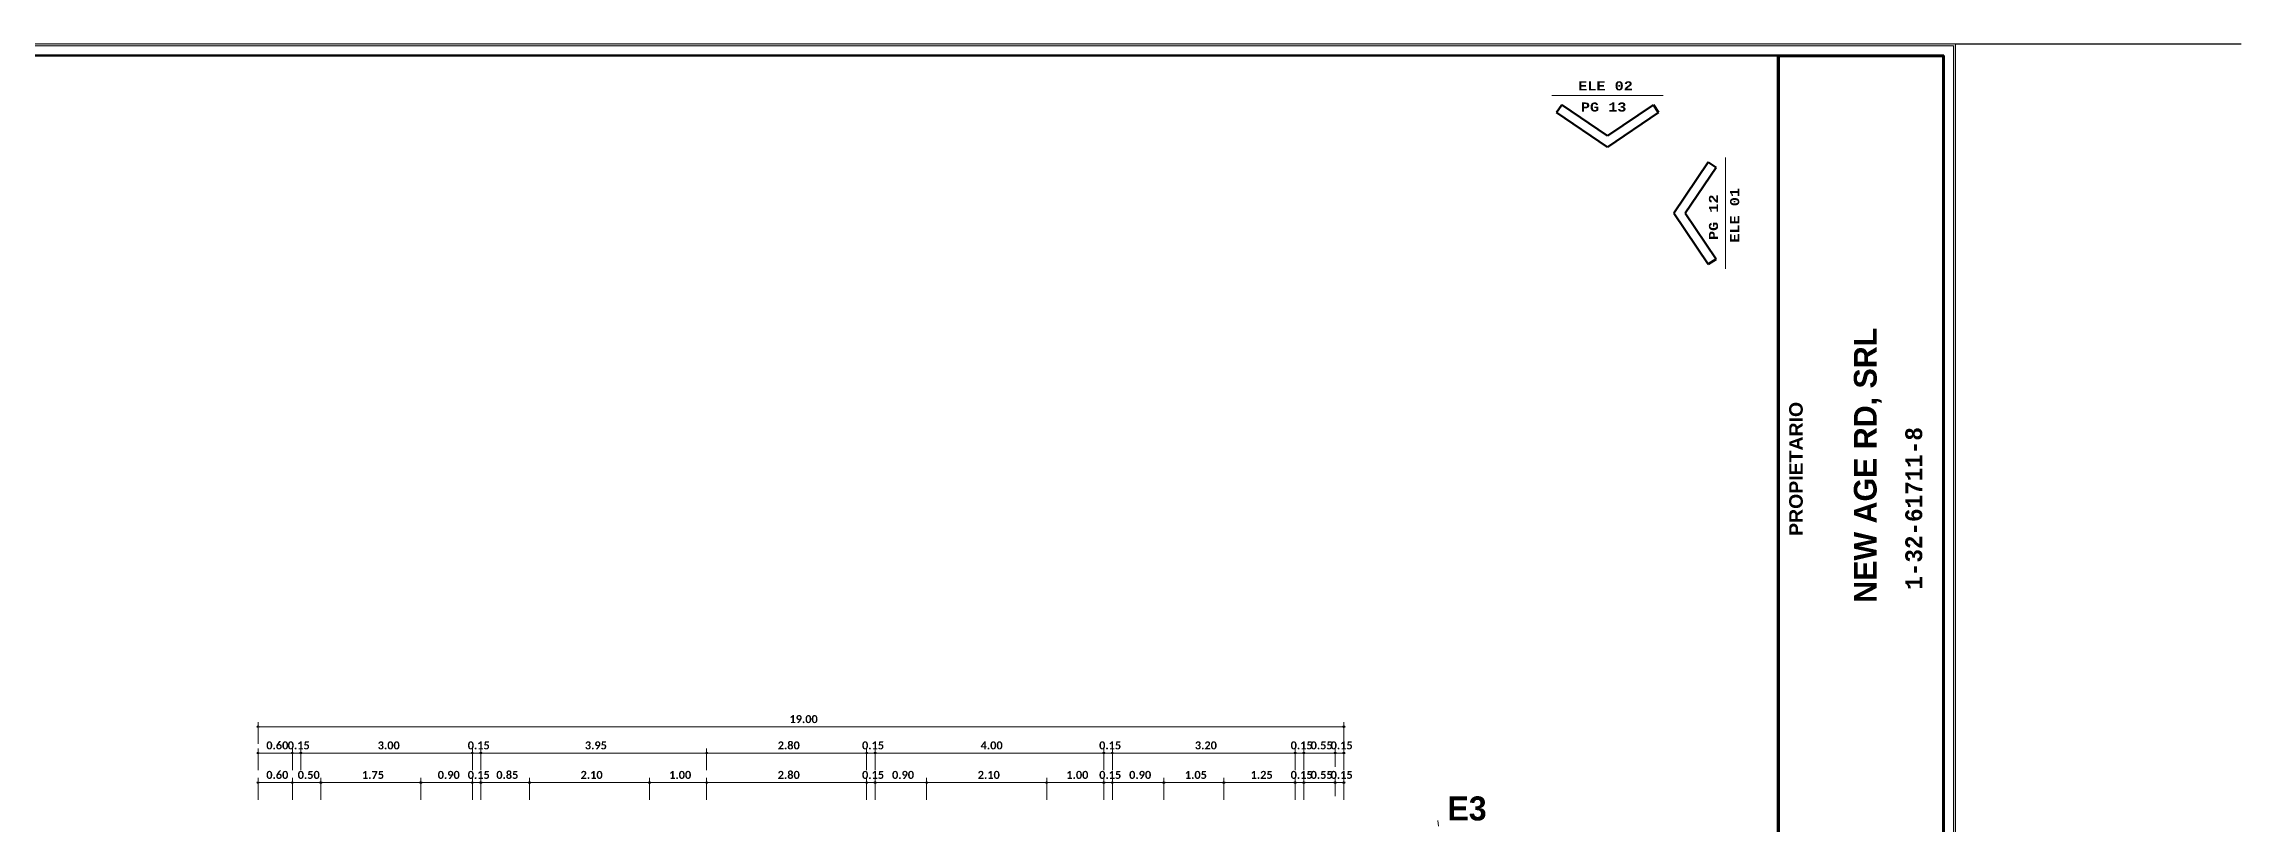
# Model space of a CAD drawing. Header units: metres. Extents: x -144 to 1000, y -717 to 29.
# Drawn here: x 686.14 to 724.58, y -544.1 to -530.45 of the extents above; entities that cross this region are included whole.
import ezdxf

# ---------------------------------------------------------------- set-up
doc = ezdxf.new("R2010")
doc.units = ezdxf.units.M
doc.linetypes.add('Derribado', pattern=[0.36, 0.24, -0.12])
doc.layers.get('0').update_dxf_attribs({"color": 1})
for name, color, linetype, lineweight in [('A-ANNO-DIMS', 1, 'Continuous', 9), ('A-DETL', 1, 'Continuous', 9), ('A-DETL-THIN', 1, 'Continuous', 9), ('G-ANNO-TEXT', 2, 'Continuous', 9), ('G-ANNO-TTLB', 3, 'Continuous', 18), ('G-ANNO-TTLB-WIDE', 1, 'Continuous', 70), ('G-IMPT', 1, 'Continuous', 9)]:
    doc.layers.add(name, color=color, linetype=linetype, lineweight=lineweight)
doc.styles.add('Arial Black_B', font='ariblk.ttf', dxfattribs={"width": 0.9, "height": 0.1875})
doc.styles.add('Britannic Bold_B', font='', dxfattribs={"width": 0.7})
doc.styles.add('Britannic Bold_B_5', font='', dxfattribs={"height": 0.006})
doc.styles.add('Calibri_B_4', font='calibrib.ttf', dxfattribs={"height": 0.1125})
doc.styles.add('Courier New_B_2', font='courbd.ttf', dxfattribs={"height": 0.0016})
doc.styles.add('Courier New_B_5', font='courbd.ttf', dxfattribs={"width": 0.8, "height": 0.51})
doc.styles.get('Britannic Bold_B').set_extended_font_data('Britannic Bold', bold=True)
doc.styles.get('Britannic Bold_B_5').set_extended_font_data('Britannic Bold', bold=True)

# ---------------------------------------------------------------- blocks, each defined once
blk = doc.blocks.new('tarjeta de nathalie 00')
at = {"layer": 'G-IMPT', "lineweight": 9}
h = blk.add_hatch(color=3, dxfattribs=at)
h.paths.add_polyline_path([(-145.23888, -717.38489), (-145.21019, -717.38489), (-145.21019, -716.89355), (-145.21019, -716.79934), (-145.23888, -716.79934), (-145.23888, -716.89379)])
h.paths.add_polyline_path([(-145.20996, -716.7991), (-145.20996, -717.3851), (-145.2392, -717.3851), (-145.2392, -716.7991)])
h.paths.add_polyline_path([(-145.23902, -717.3868), (-145.20826, -717.3868), (-145.20826, -716.7974), (-145.2392, -716.7974), (-146.09866, -716.7974), (-146.09866, -717.3868)])
h.paths.add_polyline_path([(-145.20795, -716.79707), (-145.20795, -717.3871), (-146.09898, -717.3871), (-146.09898, -716.79707)])
at = {"layer": 'G-ANNO-TTLB', "color": 3}
for p, q in [((-145.20795, -716.79707), (-146.09898, -716.79707)), ((-145.20795, -716.79707), (-146.09898, -716.79707)), ((-146.09866, -716.7974), (-145.2392, -716.7974)), ((-145.20826, -716.7974), (-145.20826, -717.3868)), ((-145.20795, -717.3871), (-145.20795, -716.79707)), ((-145.20795, -717.38713), (-145.20795, -716.79707)), ((-145.2392, -716.7991), (-145.2392, -717.3851)), ((-145.20996, -717.3851), (-145.20996, -716.7991)), ((-145.23888, -717.38489), (-145.23888, -716.89379)), ((-145.21019, -716.89355), (-145.21019, -717.38489))]:
    blk.add_line(p, q, dxfattribs=at)
at = {"layer": 'G-ANNO-TTLB'}
for p, q in [((-145.2392, -716.7974), (-145.20826, -716.7974)), ((-145.20996, -716.7991), (-145.2392, -716.7991)), ((-145.23888, -716.89379), (-145.23888, -716.79934)), ((-145.23888, -716.79934), (-145.21019, -716.79934)), ((-145.21019, -716.79934), (-145.21019, -716.89355))]:
    blk.add_line(p, q, dxfattribs=at)
at = {"layer": 'G-ANNO-TTLB-WIDE', "color": 3}
for p, q in [((-146.09696, -716.7991), (-145.20996, -716.7991)), ((-145.2392, -716.7991), (-145.2392, -717.3851)), ((-145.20996, -716.7991), (-145.20996, -717.3851))]:
    blk.add_line(p, q, dxfattribs=at)
at = {"layer": 'G-ANNO-TTLB', "lineweight": 9, "attachment_point": 1, "rotation": 90}
for s, insert, char_height, width, style in [('NEW AGE RD, SRL', (-145.2258, -716.8955), 0.004, 0.0518772, 'Britannic Bold_B_5'), ('PROPIETARIO', (-145.23719, -716.88373), 0.0023813, 0.0314261, 'Arial Black_B'), ('1-32-61711-8', (-145.21676, -716.8932), 0.0029766, 0.0461772, 'Courier New_B_5')]:
    blk.add_mtext(s, dxfattribs=dict(at, insert=insert, char_height=char_height, width=width, style=style))
blk = doc.blocks.new('A$C4d52d4f2')
at = {"layer": 'A-DETL', "color": 7, "lineweight": 100}
for p, q in [((-0.07018, -0.01215), (-0.06926, -0.01078)), ((-0.06926, -0.01078), (-0.0612, -0.01621)), ((-0.05314, -0.01078), (-0.0612, -0.01621)), ((-0.05221, -0.01215), (-0.05314, -0.01078)), ((-0.07018, -0.01215), (-0.0612, -0.01821)), ((-0.05221, -0.01215), (-0.0612, -0.01821)), ((-0.04347, -0.02089), (-0.04953, -0.02987)), ((-0.0421, -0.02181), (-0.04754, -0.02987)), ((-0.04347, -0.02089), (-0.0421, -0.02181)), ((-0.04347, -0.03886), (-0.04953, -0.02987)), ((-0.0421, -0.03794), (-0.04754, -0.02987)), ((-0.04347, -0.03886), (-0.0421, -0.03794))]:
    blk.add_line(p, q, dxfattribs=at)
at = {"layer": 'A-DETL-THIN', "lineweight": 18}
for p, q in [((-0.07099, -0.00914), (-0.05141, -0.00914)), ((-0.04047, -0.03966), (-0.04047, -0.02008))]:
    blk.add_line(p, q, dxfattribs=at)
at = {"layer": 'G-ANNO-TEXT', "char_height": 0.0016, "attachment_point": 1, "style": 'Courier New_B_2'}
for s, insert, width in [('ELE 02', (-0.06637, -0.00663), 0.0125063), ('PG 13', (-0.0659, -0.01036), 0.0104219)]:
    blk.add_mtext(s, dxfattribs=dict(at, insert=insert, width=width))
at = {"layer": 'G-ANNO-TEXT', "char_height": 0.0016, "attachment_point": 1, "rotation": 90, "style": 'Courier New_B_2'}
for s, insert, width in [('PG 12', (-0.04336, -0.03458), 0.0104219), ('ELE 01', (-0.03963, -0.03505), 0.0125063)]:
    blk.add_mtext(s, dxfattribs=dict(at, insert=insert, width=width))
blk = doc.blocks.new('S')
at = {"layer": 'A-ANNO-DIMS', "lineweight": 25}
h = blk.add_hatch(color=256, dxfattribs=at)
edge = h.paths.add_edge_path()
edge.add_arc((679.149, -481.636), 0.015, 0, 360)
h = blk.add_hatch(color=256, dxfattribs=at)
edge = h.paths.add_edge_path()
edge.add_arc((698.149, -481.636), 0.015, 0, 360)
h = blk.add_hatch(color=256, dxfattribs=at)
edge = h.paths.add_edge_path()
edge.add_arc((679.149, -482.096), 0.015, 0, 360)
h = blk.add_hatch(color=256, dxfattribs=at)
edge = h.paths.add_edge_path()
edge.add_arc((679.749, -482.096), 0.015, 0, 360)
h = blk.add_hatch(color=256, dxfattribs=at)
edge = h.paths.add_edge_path()
edge.add_arc((679.749, -482.096), 0.015, 0, 360)
h = blk.add_hatch(color=256, dxfattribs=at)
edge = h.paths.add_edge_path()
edge.add_arc((679.899, -482.096), 0.015, 0, 360)
h = blk.add_hatch(color=256, dxfattribs=at)
edge = h.paths.add_edge_path()
edge.add_arc((679.899, -482.096), 0.015, 0, 360)
h = blk.add_hatch(color=256, dxfattribs=at)
edge = h.paths.add_edge_path()
edge.add_arc((682.899, -482.096), 0.015, 0, 360)
h = blk.add_hatch(color=256, dxfattribs=at)
edge = h.paths.add_edge_path()
edge.add_arc((682.899, -482.096), 0.015, 0, 360)
h = blk.add_hatch(color=256, dxfattribs=at)
edge = h.paths.add_edge_path()
edge.add_arc((683.049, -482.096), 0.015, 0, 360)
h = blk.add_hatch(color=256, dxfattribs=at)
edge = h.paths.add_edge_path()
edge.add_arc((683.049, -482.096), 0.015, 0, 360)
h = blk.add_hatch(color=256, dxfattribs=at)
edge = h.paths.add_edge_path()
edge.add_arc((686.999, -482.096), 0.015, 0, 360)
h = blk.add_hatch(color=256, dxfattribs=at)
edge = h.paths.add_edge_path()
edge.add_arc((686.999, -482.096), 0.015, 0, 360)
h = blk.add_hatch(color=256, dxfattribs=at)
edge = h.paths.add_edge_path()
edge.add_arc((686.999, -482.096), 0.015, 0, 360)
h = blk.add_hatch(color=256, dxfattribs=at)
edge = h.paths.add_edge_path()
edge.add_arc((689.799, -482.096), 0.015, 0, 360)
h = blk.add_hatch(color=256, dxfattribs=at)
edge = h.paths.add_edge_path()
edge.add_arc((689.799, -482.096), 0.015, 0, 360)
h = blk.add_hatch(color=256, dxfattribs=at)
edge = h.paths.add_edge_path()
edge.add_arc((689.799, -482.096), 0.015, 0, 360)
h = blk.add_hatch(color=256, dxfattribs=at)
edge = h.paths.add_edge_path()
edge.add_arc((689.949, -482.096), 0.015, 0, 360)
h = blk.add_hatch(color=256, dxfattribs=at)
edge = h.paths.add_edge_path()
edge.add_arc((689.949, -482.096), 0.015, 0, 360)
h = blk.add_hatch(color=256, dxfattribs=at)
edge = h.paths.add_edge_path()
edge.add_arc((693.949, -482.096), 0.015, 0, 360)
h = blk.add_hatch(color=256, dxfattribs=at)
edge = h.paths.add_edge_path()
edge.add_arc((693.949, -482.096), 0.015, 0, 360)
h = blk.add_hatch(color=256, dxfattribs=at)
edge = h.paths.add_edge_path()
edge.add_arc((694.099, -482.096), 0.015, 0, 360)
h = blk.add_hatch(color=256, dxfattribs=at)
edge = h.paths.add_edge_path()
edge.add_arc((694.099, -482.096), 0.015, 0, 360)
h = blk.add_hatch(color=256, dxfattribs=at)
edge = h.paths.add_edge_path()
edge.add_arc((697.299, -482.096), 0.015, 0, 360)
h = blk.add_hatch(color=256, dxfattribs=at)
edge = h.paths.add_edge_path()
edge.add_arc((697.299, -482.096), 0.015, 0, 360)
h = blk.add_hatch(color=256, dxfattribs=at)
edge = h.paths.add_edge_path()
edge.add_arc((697.449, -482.096), 0.015, 0, 360)
h = blk.add_hatch(color=256, dxfattribs=at)
edge = h.paths.add_edge_path()
edge.add_arc((697.449, -482.096), 0.015, 0, 360)
h = blk.add_hatch(color=256, dxfattribs=at)
edge = h.paths.add_edge_path()
edge.add_arc((697.999, -482.096), 0.015, 0, 360)
h = blk.add_hatch(color=256, dxfattribs=at)
edge = h.paths.add_edge_path()
edge.add_arc((697.999, -482.096), 0.015, 0, 360)
h = blk.add_hatch(color=256, dxfattribs=at)
edge = h.paths.add_edge_path()
edge.add_arc((698.149, -482.096), 0.015, 0, 360)
h = blk.add_hatch(color=256, dxfattribs=at)
edge = h.paths.add_edge_path()
edge.add_arc((679.149, -482.613), 0.015, 0, 360)
h = blk.add_hatch(color=256, dxfattribs=at)
edge = h.paths.add_edge_path()
edge.add_arc((679.749, -482.613), 0.015, 0, 360)
h = blk.add_hatch(color=256, dxfattribs=at)
edge = h.paths.add_edge_path()
edge.add_arc((679.749, -482.613), 0.015, 0, 360)
h = blk.add_hatch(color=256, dxfattribs=at)
edge = h.paths.add_edge_path()
edge.add_arc((680.249, -482.613), 0.015, 0, 360)
h = blk.add_hatch(color=256, dxfattribs=at)
edge = h.paths.add_edge_path()
edge.add_arc((680.249, -482.613), 0.015, 0, 360)
h = blk.add_hatch(color=256, dxfattribs=at)
edge = h.paths.add_edge_path()
edge.add_arc((681.999, -482.613), 0.015, 0, 360)
h = blk.add_hatch(color=256, dxfattribs=at)
edge = h.paths.add_edge_path()
edge.add_arc((681.999, -482.613), 0.015, 0, 360)
h = blk.add_hatch(color=256, dxfattribs=at)
edge = h.paths.add_edge_path()
edge.add_arc((682.899, -482.613), 0.015, 0, 360)
h = blk.add_hatch(color=256, dxfattribs=at)
edge = h.paths.add_edge_path()
edge.add_arc((682.899, -482.613), 0.015, 0, 360)
h = blk.add_hatch(color=256, dxfattribs=at)
edge = h.paths.add_edge_path()
edge.add_arc((683.049, -482.613), 0.015, 0, 360)
h = blk.add_hatch(color=256, dxfattribs=at)
edge = h.paths.add_edge_path()
edge.add_arc((683.049, -482.613), 0.015, 0, 360)
h = blk.add_hatch(color=256, dxfattribs=at)
edge = h.paths.add_edge_path()
edge.add_arc((683.899, -482.613), 0.015, 0, 360)
h = blk.add_hatch(color=256, dxfattribs=at)
edge = h.paths.add_edge_path()
edge.add_arc((683.899, -482.613), 0.015, 0, 360)
h = blk.add_hatch(color=256, dxfattribs=at)
edge = h.paths.add_edge_path()
edge.add_arc((685.999, -482.613), 0.015, 0, 360)
h = blk.add_hatch(color=256, dxfattribs=at)
edge = h.paths.add_edge_path()
edge.add_arc((685.999, -482.613), 0.015, 0, 360)
h = blk.add_hatch(color=256, dxfattribs=at)
edge = h.paths.add_edge_path()
edge.add_arc((686.999, -482.613), 0.015, 0, 360)
h = blk.add_hatch(color=256, dxfattribs=at)
edge = h.paths.add_edge_path()
edge.add_arc((686.999, -482.613), 0.015, 0, 360)
h = blk.add_hatch(color=256, dxfattribs=at)
edge = h.paths.add_edge_path()
edge.add_arc((686.999, -482.613), 0.015, 0, 360)
h = blk.add_hatch(color=256, dxfattribs=at)
edge = h.paths.add_edge_path()
edge.add_arc((689.799, -482.613), 0.015, 0, 360)
h = blk.add_hatch(color=256, dxfattribs=at)
edge = h.paths.add_edge_path()
edge.add_arc((689.799, -482.613), 0.015, 0, 360)
h = blk.add_hatch(color=256, dxfattribs=at)
edge = h.paths.add_edge_path()
edge.add_arc((689.799, -482.613), 0.015, 0, 360)
h = blk.add_hatch(color=256, dxfattribs=at)
edge = h.paths.add_edge_path()
edge.add_arc((689.949, -482.613), 0.015, 0, 360)
h = blk.add_hatch(color=256, dxfattribs=at)
edge = h.paths.add_edge_path()
edge.add_arc((689.949, -482.613), 0.015, 0, 360)
h = blk.add_hatch(color=256, dxfattribs=at)
edge = h.paths.add_edge_path()
edge.add_arc((690.849, -482.613), 0.015, 0, 360)
h = blk.add_hatch(color=256, dxfattribs=at)
edge = h.paths.add_edge_path()
edge.add_arc((690.849, -482.613), 0.015, 0, 360)
h = blk.add_hatch(color=256, dxfattribs=at)
edge = h.paths.add_edge_path()
edge.add_arc((692.949, -482.613), 0.015, 0, 360)
h = blk.add_hatch(color=256, dxfattribs=at)
edge = h.paths.add_edge_path()
edge.add_arc((692.949, -482.613), 0.015, 0, 360)
h = blk.add_hatch(color=256, dxfattribs=at)
edge = h.paths.add_edge_path()
edge.add_arc((693.949, -482.613), 0.015, 0, 360)
h = blk.add_hatch(color=256, dxfattribs=at)
edge = h.paths.add_edge_path()
edge.add_arc((693.949, -482.613), 0.015, 0, 360)
h = blk.add_hatch(color=256, dxfattribs=at)
edge = h.paths.add_edge_path()
edge.add_arc((694.099, -482.613), 0.015, 0, 360)
h = blk.add_hatch(color=256, dxfattribs=at)
edge = h.paths.add_edge_path()
edge.add_arc((694.099, -482.613), 0.015, 0, 360)
h = blk.add_hatch(color=256, dxfattribs=at)
edge = h.paths.add_edge_path()
edge.add_arc((694.999, -482.613), 0.015, 0, 360)
h = blk.add_hatch(color=256, dxfattribs=at)
edge = h.paths.add_edge_path()
edge.add_arc((694.999, -482.613), 0.015, 0, 360)
h = blk.add_hatch(color=256, dxfattribs=at)
edge = h.paths.add_edge_path()
edge.add_arc((696.049, -482.613), 0.015, 0, 360)
h = blk.add_hatch(color=256, dxfattribs=at)
edge = h.paths.add_edge_path()
edge.add_arc((696.049, -482.613), 0.015, 0, 360)
h = blk.add_hatch(color=256, dxfattribs=at)
edge = h.paths.add_edge_path()
edge.add_arc((697.299, -482.613), 0.015, 0, 360)
h = blk.add_hatch(color=256, dxfattribs=at)
edge = h.paths.add_edge_path()
edge.add_arc((697.299, -482.613), 0.015, 0, 360)
h = blk.add_hatch(color=256, dxfattribs=at)
edge = h.paths.add_edge_path()
edge.add_arc((697.449, -482.613), 0.015, 0, 360)
h = blk.add_hatch(color=256, dxfattribs=at)
edge = h.paths.add_edge_path()
edge.add_arc((697.449, -482.613), 0.015, 0, 360)
h = blk.add_hatch(color=256, dxfattribs=at)
edge = h.paths.add_edge_path()
edge.add_arc((697.999, -482.613), 0.015, 0, 360)
h = blk.add_hatch(color=256, dxfattribs=at)
edge = h.paths.add_edge_path()
edge.add_arc((697.999, -482.613), 0.015, 0, 360)
h = blk.add_hatch(color=256, dxfattribs=at)
edge = h.paths.add_edge_path()
edge.add_arc((698.149, -482.613), 0.015, 0, 360)
at = {"layer": 'A-ANNO-DIMS'}
for p, q in [((679.149, -481.636), (679.149, -481.556)), ((679.149, -481.636), (698.149, -481.636)), ((679.149, -481.636), (679.149, -481.936)), ((698.149, -481.636), (698.149, -481.556)), ((698.149, -481.636), (698.149, -481.936)), ((679.149, -482.096), (679.149, -482.016)), ((679.149, -482.096), (679.749, -482.096)), ((679.149, -482.096), (679.149, -482.396)), ((679.749, -482.096), (679.749, -482.016)), ((679.749, -482.096), (679.749, -482.016)), ((679.749, -482.096), (679.749, -482.396)), ((679.749, -482.096), (679.899, -482.096)), ((679.749, -482.096), (679.749, -482.396)), ((679.899, -482.096), (679.899, -482.016)), ((679.899, -482.096), (679.899, -482.016)), ((679.899, -482.096), (679.899, -482.396)), ((679.899, -482.096), (682.899, -482.096)), ((679.899, -482.096), (679.899, -482.396)), ((682.899, -482.096), (682.899, -482.016)), ((682.899, -482.096), (682.899, -482.016)), ((682.899, -482.096), (682.899, -482.396)), ((682.899, -482.096), (683.049, -482.096)), ((682.899, -482.096), (682.899, -482.396)), ((683.049, -482.096), (683.049, -482.016)), ((683.049, -482.096), (683.049, -482.016)), ((683.049, -482.096), (683.049, -482.396)), ((683.049, -482.096), (686.999, -482.096)), ((683.049, -482.096), (683.049, -482.396)), ((686.999, -482.096), (686.999, -482.016)), ((686.999, -482.096), (686.999, -482.016)), ((686.999, -482.096), (686.999, -482.016)), ((686.999, -482.096), (686.999, -482.396)), ((686.999, -482.096), (689.799, -482.096)), ((686.999, -482.096), (686.999, -482.396)), ((686.999, -482.096), (689.799, -482.096)), ((686.999, -482.096), (686.999, -482.396)), ((689.799, -482.096), (689.799, -482.016)), ((689.799, -482.096), (689.799, -482.016)), ((689.799, -482.096), (689.799, -482.016)), ((689.799, -482.096), (689.799, -482.396)), ((689.799, -482.096), (689.949, -482.096)), ((689.799, -482.096), (689.799, -482.396)), ((689.799, -482.096), (689.799, -482.396)), ((689.949, -482.096), (689.949, -482.016)), ((689.949, -482.096), (689.949, -482.016)), ((689.949, -482.096), (689.949, -482.396)), ((689.949, -482.096), (693.949, -482.096)), ((689.949, -482.096), (689.949, -482.396)), ((693.949, -482.096), (693.949, -482.016)), ((693.949, -482.096), (693.949, -482.016)), ((693.949, -482.096), (693.949, -482.396)), ((693.949, -482.096), (694.099, -482.096)), ((693.949, -482.096), (693.949, -482.396)), ((694.099, -482.096), (694.099, -482.016)), ((694.099, -482.096), (694.099, -482.016)), ((694.099, -482.096), (694.099, -482.396)), ((694.099, -482.096), (697.299, -482.096)), ((694.099, -482.096), (694.099, -482.396)), ((697.299, -482.096), (697.299, -482.016)), ((697.299, -482.096), (697.299, -482.016)), ((697.299, -482.096), (697.299, -482.396)), ((697.299, -482.096), (697.449, -482.096)), ((697.299, -482.096), (697.299, -482.396)), ((697.449, -482.096), (697.449, -482.016)), ((697.449, -482.096), (697.449, -482.016)), ((697.449, -482.096), (697.449, -482.396)), ((697.449, -482.096), (697.999, -482.096)), ((697.449, -482.096), (697.449, -482.396)), ((697.999, -482.096), (697.999, -482.016)), ((697.999, -482.096), (697.999, -482.016)), ((697.999, -482.096), (698.149, -482.096)), ((698.149, -482.096), (698.149, -482.016)), ((698.149, -482.096), (698.149, -482.396)), ((679.149, -482.613), (679.149, -482.533)), ((679.149, -482.613), (679.749, -482.613)), ((679.149, -482.613), (679.149, -482.913)), ((679.749, -482.613), (679.749, -482.533)), ((679.749, -482.613), (679.749, -482.533)), ((679.749, -482.613), (679.749, -482.913)), ((679.749, -482.613), (680.249, -482.613)), ((679.749, -482.613), (679.749, -482.913)), ((680.249, -482.613), (680.249, -482.533)), ((680.249, -482.613), (680.249, -482.533)), ((680.249, -482.613), (680.249, -482.913)), ((680.249, -482.613), (681.999, -482.613)), ((680.249, -482.613), (680.249, -482.913)), ((681.999, -482.613), (681.999, -482.533)), ((681.999, -482.613), (681.999, -482.533)), ((681.999, -482.613), (681.999, -482.913)), ((681.999, -482.613), (682.899, -482.613)), ((681.999, -482.613), (681.999, -482.913)), ((682.899, -482.613), (682.899, -482.533)), ((682.899, -482.613), (682.899, -482.533)), ((682.899, -482.613), (682.899, -482.913)), ((682.899, -482.613), (683.049, -482.613)), ((682.899, -482.613), (682.899, -482.913)), ((683.049, -482.613), (683.049, -482.533)), ((683.049, -482.613), (683.049, -482.533)), ((683.049, -482.613), (683.049, -482.913)), ((683.049, -482.613), (683.899, -482.613)), ((683.049, -482.613), (683.049, -482.913)), ((683.899, -482.613), (683.899, -482.533)), ((683.899, -482.613), (683.899, -482.533)), ((683.899, -482.613), (683.899, -482.913)), ((683.899, -482.613), (685.999, -482.613)), ((683.899, -482.613), (683.899, -482.913)), ((685.999, -482.613), (685.999, -482.533)), ((685.999, -482.613), (685.999, -482.533)), ((685.999, -482.613), (685.999, -482.913)), ((685.999, -482.613), (686.999, -482.613)), ((685.999, -482.613), (685.999, -482.913)), ((686.999, -482.613), (686.999, -482.533)), ((686.999, -482.613), (686.999, -482.533)), ((686.999, -482.613), (686.999, -482.533)), ((686.999, -482.613), (686.999, -482.913)), ((686.999, -482.613), (689.799, -482.613)), ((686.999, -482.613), (686.999, -482.913)), ((686.999, -482.613), (689.799, -482.613)), ((686.999, -482.613), (686.999, -482.913)), ((689.799, -482.613), (689.799, -482.533)), ((689.799, -482.613), (689.799, -482.533)), ((689.799, -482.613), (689.799, -482.533)), ((689.799, -482.613), (689.799, -482.913)), ((689.799, -482.613), (689.949, -482.613)), ((689.799, -482.613), (689.799, -482.913)), ((689.799, -482.613), (689.799, -482.913)), ((689.949, -482.613), (689.949, -482.533)), ((689.949, -482.613), (689.949, -482.533)), ((689.949, -482.613), (689.949, -482.913)), ((689.949, -482.613), (690.849, -482.613)), ((689.949, -482.613), (689.949, -482.913)), ((690.849, -482.613), (690.849, -482.533)), ((690.849, -482.613), (690.849, -482.533)), ((690.849, -482.613), (690.849, -482.913)), ((690.849, -482.613), (692.949, -482.613)), ((690.849, -482.613), (690.849, -482.913)), ((692.949, -482.613), (692.949, -482.533)), ((692.949, -482.613), (692.949, -482.533)), ((692.949, -482.613), (692.949, -482.913)), ((692.949, -482.613), (693.949, -482.613)), ((692.949, -482.613), (692.949, -482.913)), ((693.949, -482.613), (693.949, -482.533)), ((693.949, -482.613), (693.949, -482.533)), ((693.949, -482.613), (693.949, -482.913)), ((693.949, -482.613), (694.099, -482.613)), ((693.949, -482.613), (693.949, -482.913)), ((694.099, -482.613), (694.099, -482.533)), ((694.099, -482.613), (694.099, -482.533)), ((694.099, -482.613), (694.099, -482.913)), ((694.099, -482.613), (694.999, -482.613)), ((694.099, -482.613), (694.099, -482.913)), ((694.999, -482.613), (694.999, -482.533)), ((694.999, -482.613), (694.999, -482.533)), ((694.999, -482.613), (694.999, -482.913)), ((694.999, -482.613), (696.049, -482.613)), ((694.999, -482.613), (694.999, -482.913)), ((696.049, -482.613), (696.049, -482.533)), ((696.049, -482.613), (696.049, -482.533)), ((696.049, -482.613), (696.049, -482.913)), ((696.049, -482.613), (697.299, -482.613)), ((696.049, -482.613), (696.049, -482.913)), ((697.299, -482.613), (697.299, -482.533)), ((697.299, -482.613), (697.299, -482.533)), ((697.299, -482.613), (697.299, -482.913)), ((697.299, -482.613), (697.449, -482.613)), ((697.299, -482.613), (697.299, -482.913)), ((697.449, -482.613), (697.449, -482.533)), ((697.449, -482.613), (697.449, -482.533)), ((697.449, -482.613), (697.449, -482.913)), ((697.449, -482.613), (697.999, -482.613)), ((697.449, -482.613), (697.449, -482.913)), ((697.999, -482.613), (697.999, -482.533)), ((697.999, -482.613), (697.999, -482.533)), ((697.999, -482.613), (698.149, -482.613)), ((698.149, -482.613), (698.149, -482.533)), ((698.149, -482.613), (698.149, -482.913))]:
    blk.add_line(p, q, dxfattribs=at)
at = {"layer": 'A-ANNO-DIMS', "linetype": 'Derribado'}
for p, q in [((697.999, -482.096), (697.999, -482.396)), ((697.999, -482.096), (697.999, -482.396)), ((697.999, -482.613), (697.999, -482.913)), ((697.999, -482.613), (697.999, -482.913))]:
    blk.add_line(p, q, dxfattribs=at)
at = {"layer": 'A-ANNO-DIMS', "color": 5, "true_color": 0x0000ff}
blk.add_line((699.805, -483.378), (699.792, -483.279), dxfattribs=at)
at = {"layer": 'A-ANNO-DIMS', "lineweight": 25}
for centre in [(679.149, -481.636), (698.149, -481.636), (679.149, -482.096), (679.749, -482.096), (679.749, -482.096), (679.899, -482.096), (679.899, -482.096), (682.899, -482.096), (682.899, -482.096), (683.049, -482.096), (683.049, -482.096), (686.999, -482.096), (686.999, -482.096), (686.999, -482.096), (689.799, -482.096), (689.799, -482.096), (689.799, -482.096), (689.949, -482.096), (689.949, -482.096), (693.949, -482.096), (693.949, -482.096), (694.099, -482.096), (694.099, -482.096), (697.299, -482.096), (697.299, -482.096), (697.449, -482.096), (697.449, -482.096), (697.999, -482.096), (697.999, -482.096), (698.149, -482.096), (679.149, -482.613), (679.749, -482.613), (679.749, -482.613), (680.249, -482.613), (680.249, -482.613), (681.999, -482.613), (681.999, -482.613), (682.899, -482.613), (682.899, -482.613), (683.049, -482.613), (683.049, -482.613), (683.899, -482.613), (683.899, -482.613), (685.999, -482.613), (685.999, -482.613), (686.999, -482.613), (686.999, -482.613), (686.999, -482.613), (689.799, -482.613), (689.799, -482.613), (689.799, -482.613), (689.949, -482.613), (689.949, -482.613), (690.849, -482.613), (690.849, -482.613), (692.949, -482.613), (692.949, -482.613), (693.949, -482.613), (693.949, -482.613), (694.099, -482.613), (694.099, -482.613), (694.999, -482.613), (694.999, -482.613), (696.049, -482.613), (696.049, -482.613), (697.299, -482.613), (697.299, -482.613), (697.449, -482.613), (697.449, -482.613), (697.999, -482.613), (697.999, -482.613), (698.149, -482.613)]:
    blk.add_circle(centre, 0.015, dxfattribs=at)
at = {"layer": 'A-ANNO-DIMS', "char_height": 0.14, "attachment_point": 1, "line_spacing_factor": 1.158048, "style": 'Calibri_B_4'}
for s, insert, width in [('19.00', (688.448, -481.432), 0.48314), ('0.60', (679.293, -481.892), 0.37613), ('0.15', (679.668, -481.892), 0.37613), ('3.00', (681.243, -481.892), 0.37613), ('0.15', (682.818, -481.892), 0.37613), ('3.95', (684.868, -481.892), 0.37613), ('2.80', (688.243, -481.892), 0.37613), ('2.80', (688.243, -481.892), 0.37613), ('0.15', (689.718, -481.892), 0.37613), ('4.00', (691.793, -481.892), 0.37613), ('0.15', (693.867, -481.892), 0.37613), ('3.20', (695.542, -481.892), 0.37613), ('0.15', (697.218, -481.892), 0.37613), ('0.55', (697.568, -481.892), 0.37613), ('0.15', (697.918, -481.892), 0.37613), ('0.60', (679.293, -482.409), 0.37613), ('0.50', (679.843, -482.409), 0.37613), ('1.75', (680.968, -482.409), 0.37613), ('0.90', (682.293, -482.409), 0.37613), ('0.15', (682.818, -482.409), 0.37613), ('0.85', (683.318, -482.409), 0.37613), ('2.10', (684.793, -482.409), 0.37613), ('1.00', (686.343, -482.409), 0.37613), ('2.80', (688.243, -482.409), 0.37613), ('2.80', (688.243, -482.409), 0.37613), ('0.15', (689.718, -482.409), 0.37613), ('0.90', (690.243, -482.409), 0.37613), ('2.10', (691.743, -482.409), 0.37613), ('1.00', (693.293, -482.409), 0.37613), ('0.15', (693.868, -482.409), 0.37613), ('0.90', (694.392, -482.409), 0.37613), ('1.05', (695.367, -482.409), 0.37613), ('1.25', (696.518, -482.409), 0.37613), ('0.15', (697.218, -482.409), 0.37613), ('0.55', (697.568, -482.409), 0.37613), ('0.15', (697.918, -482.409), 0.37613)]:
    blk.add_mtext(s, dxfattribs=dict(at, insert=insert, width=width))
at = {"layer": 'G-ANNO-TEXT', "style": 'Britannic Bold_B'}
blk.add_text('E3', height=0.42, dxfattribs=at).set_placement((699.961, -483.276))

msp = doc.modelspace()

# ---------------------------------------------------------------- block references
at = {"xscale": 99.43160266323505, "yscale": 99.43160266323505, "zscale": 99.43160266323505}
msp.add_blockref('tarjeta de nathalie 00', (15157.842, 70741.827), dxfattribs=at)

# ---------------------------------------------------------------- next in the draw order: linework, layer by layer
msp.add_line((719.582, -530.455), (724.582, -530.455))

# ---------------------------------------------------------------- next in the draw order: block references
at = {"xscale": 99.43160273753426, "yscale": 99.43160273753426, "zscale": 99.43160273753426}
msp.add_blockref('A$C4d52d4f2', (719.582, -530.45), dxfattribs=at)
at = {"color": 3}
msp.add_blockref('S', (10.733, -60.777), dxfattribs=at)

doc.saveas('drawing.dxf')
